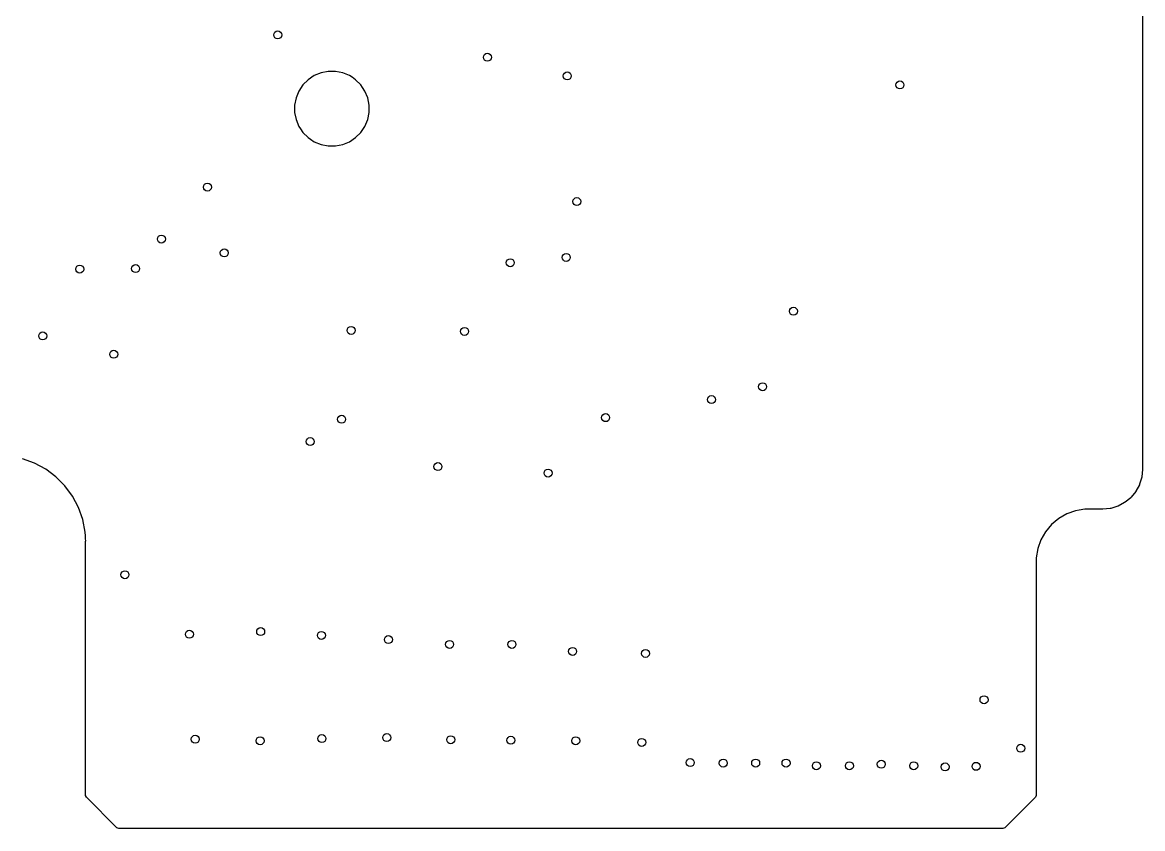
# Model space of a CAD drawing. Extents: x 114.9 to 199.6, y -137.1 to -76.7.
# Drawn here: x 178.53 to 199.58, y -137.15 to -122.01 of the extents above; entities that cross this region are included whole.
import ezdxf

# ---------------------------------------------------------------- set-up
doc = ezdxf.new("R2010")
doc.units = 0
doc.layers.add('BLACK', color=7, linetype='CONTINUOUS')

msp = doc.modelspace()

# ---------------------------------------------------------------- linework, layer by layer
at = {"layer": 'BLACK', "linetype": 'CONTINUOUS'}
for p, q in [((199.5795, -77.402406), (199.5795, -130.397593)), ((183.90146, -123.081883), (183.803883, -123.17946)), ((184.016192, -123.005223), (183.90146, -123.081883)), ((184.14367, -122.95242), (184.016192, -123.005223)), ((184.143681, -122.952417), (184.14367, -122.95242)), ((184.279001, -122.9255), (184.143681, -122.952417)), ((184.279007, -122.9255), (184.279001, -122.9255)), ((184.416993, -122.9255), (184.279007, -122.9255)), ((184.416998, -122.9255), (184.416993, -122.9255)), ((184.552318, -122.952417), (184.416998, -122.9255)), ((184.552329, -122.95242), (184.552318, -122.952417)), ((184.679807, -123.005223), (184.552329, -122.95242)), ((184.679808, -123.005223), (184.679807, -123.005223)), ((184.679811, -123.005225), (184.679808, -123.005223)), ((184.726074, -123.036137), (184.679811, -123.005225)), ((184.794539, -123.081883), (184.726074, -123.036137)), ((184.892116, -123.17946), (184.794539, -123.081883)), ((183.727223, -123.294192), (183.67442, -123.42167)), ((183.803883, -123.17946), (183.727223, -123.294192)), ((184.922613, -123.225102), (184.892116, -123.17946)), ((184.968775, -123.294189), (184.922613, -123.225102)), ((185.02158, -123.421672), (184.968775, -123.294189)), ((183.674417, -123.421681), (183.6475, -123.557001)), ((183.67442, -123.42167), (183.674417, -123.421681)), ((185.0485, -123.557007), (185.02158, -123.421672)), ((183.6475, -123.557001), (183.6475, -123.694998)), ((183.6475, -123.694998), (183.674417, -123.830318)), ((185.02158, -123.830328), (185.0485, -123.694993)), ((185.0485, -123.694993), (185.0485, -123.557007)), ((183.674417, -123.830318), (183.67442, -123.830328)), ((183.67442, -123.830328), (183.727225, -123.957811)), ((183.727225, -123.957811), (183.758137, -124.004074)), ((184.892114, -124.072542), (184.968775, -123.957811)), ((184.968775, -123.957811), (185.02158, -123.830328)), ((183.758137, -124.004074), (183.803883, -124.072539)), ((183.803883, -124.072539), (183.90146, -124.170116)), ((183.90146, -124.170116), (183.947102, -124.200613)), ((184.679811, -124.246775), (184.794542, -124.170114)), ((184.794542, -124.170114), (184.892114, -124.072542)), ((183.947102, -124.200613), (184.016189, -124.246775)), ((184.016189, -124.246775), (184.143672, -124.29958)), ((184.143672, -124.29958), (184.143678, -124.299581)), ((184.143678, -124.299581), (184.143681, -124.299582)), ((184.143681, -124.299582), (184.279001, -124.326499)), ((184.279001, -124.326499), (184.279007, -124.3265)), ((184.279007, -124.3265), (184.416993, -124.3265)), ((184.416993, -124.3265), (184.552328, -124.29958)), ((184.552328, -124.29958), (184.679811, -124.246775)), ((178.533512, -130.203775), (178.533506, -130.203773)), ((178.75956, -130.285234), (178.533512, -130.203775)), ((178.759564, -130.285236), (178.75956, -130.285234)), ((178.759569, -130.285238), (178.759564, -130.285236)), ((178.971209, -130.399028), (178.759569, -130.285238)), ((178.97121, -130.399029), (178.971209, -130.399028)), ((178.971212, -130.39903), (178.97121, -130.399029)), ((179.163843, -130.542678), (178.971212, -130.39903)), ((199.579264, -130.402396), (199.565571, -130.541417)), ((199.5795, -130.397593), (199.579264, -130.402396)), ((179.313154, -130.692826), (179.163843, -130.542678)), ((179.333274, -130.713059), (179.313154, -130.692826)), ((199.520173, -130.691076), (199.45546, -130.812144)), ((199.523849, -130.682201), (199.520173, -130.691076)), ((199.563697, -130.550838), (199.523849, -130.682201)), ((199.565571, -130.541417), (199.563697, -130.550838)), ((179.475843, -130.906487), (179.333274, -130.713059)), ((199.450124, -130.82013), (199.363038, -130.926245)), ((199.45546, -130.812144), (199.450124, -130.82013)), ((179.588449, -131.118759), (179.475843, -130.906487)), ((199.112201, -131.093849), (198.980838, -131.133697)), ((199.121076, -131.090173), (199.112201, -131.093849)), ((199.242144, -131.02546), (199.121076, -131.090173)), ((199.25013, -131.020124), (199.242144, -131.02546)), ((199.356245, -130.933038), (199.25013, -131.020124)), ((199.363038, -130.926245), (199.356245, -130.933038)), ((179.66865, -131.345271), (179.588449, -131.118759)), ((198.155548, -131.239778), (198.003945, -131.327307)), ((198.155556, -131.239774), (198.155548, -131.239778)), ((198.320057, -131.1799), (198.155556, -131.239774)), ((198.320061, -131.179899), (198.320057, -131.1799)), ((198.320062, -131.179899), (198.320061, -131.179899)), ((198.389316, -131.167687), (198.320062, -131.179899)), ((198.492467, -131.1495), (198.389316, -131.167687)), ((198.827593, -131.1495), (198.492467, -131.1495)), ((198.832396, -131.149264), (198.827593, -131.1495)), ((198.971417, -131.135571), (198.832396, -131.149264)), ((198.980838, -131.133697), (198.971417, -131.135571)), ((179.714706, -131.581107), (179.66865, -131.345271)), ((197.869835, -131.439838), (197.757312, -131.573939)), ((197.869838, -131.439835), (197.869835, -131.439838)), ((198.003939, -131.327312), (197.869838, -131.439835)), ((198.003945, -131.327307), (198.003939, -131.327312)), ((179.717817, -131.648584), (179.714706, -131.581107)), ((179.719889, -131.657871), (179.717817, -131.648584)), ((179.719557, -131.657938), (179.719889, -131.657871)), ((179.720498, -131.66267), (179.719557, -131.657938)), ((179.720499, -131.662672), (179.720498, -131.66267)), ((179.720499, -131.706825), (179.720499, -131.662672)), ((179.722245, -131.74525), (179.720499, -131.706825)), ((179.720499, -131.750822), (179.722245, -131.74525)), ((197.669774, -131.725556), (197.6099, -131.890057)), ((197.669778, -131.725548), (197.669774, -131.725556)), ((197.757307, -131.573945), (197.669778, -131.725548)), ((197.757312, -131.573939), (197.757307, -131.573945)), ((179.720499, -136.525942), (179.720499, -131.750822)), ((197.6099, -131.890057), (197.5795, -132.062467)), ((197.5795, -132.062467), (197.5795, -136.525943)), ((179.734851, -136.56059), (179.720499, -136.525942)), ((180.309409, -137.135148), (179.734851, -136.56059)), ((197.565148, -136.560591), (196.990591, -137.135148)), ((197.5795, -136.525943), (197.565148, -136.560591)), ((180.344057, -137.1495), (180.309409, -137.135148)), ((196.955943, -137.1495), (180.344057, -137.1495)), ((196.990591, -137.135148), (196.955943, -137.1495))]:
    msp.add_line(p, q, dxfattribs=at)
at = {"layer": 'BLACK'}
for centre in [(183.33, -122.24), (187.27, -122.66), (188.77, -123.01), (195.02, -123.18), (182.01019, -125.09981), (188.95, -125.37), (181.14519, -126.07481), (182.32557, -126.33443), (187.7, -126.52), (188.75, -126.42), (179.61, -126.64), (180.66, -126.63), (193.02, -127.43), (184.71, -127.79), (186.84, -127.81), (178.91519, -127.89481), (180.25, -128.24), (192.44, -128.85), (191.48, -129.09), (184.53, -129.46), (189.49, -129.43), (183.94, -129.88), (186.34, -130.35), (188.41, -130.47), (180.46, -132.38), (181.67, -133.5), (183.01, -133.45), (184.15, -133.52), (185.41, -133.6), (186.56, -133.69), (187.73, -133.69), (188.87, -133.82), (190.24, -133.86), (196.6, -134.73), (181.78, -135.47), (183, -135.5), (184.16, -135.46), (185.38, -135.44), (186.58, -135.48), (187.71, -135.49), (188.93, -135.5), (190.17, -135.53), (197.29, -135.64), (191.08, -135.91), (191.7, -135.92), (192.31, -135.92), (192.88, -135.92), (193.45, -135.97), (194.07, -135.97), (194.67, -135.94), (195.28, -135.97), (195.87, -135.99), (196.45, -135.98)]:
    msp.add_circle(centre, 0.075, dxfattribs=at)

doc.saveas('drawing.dxf')
